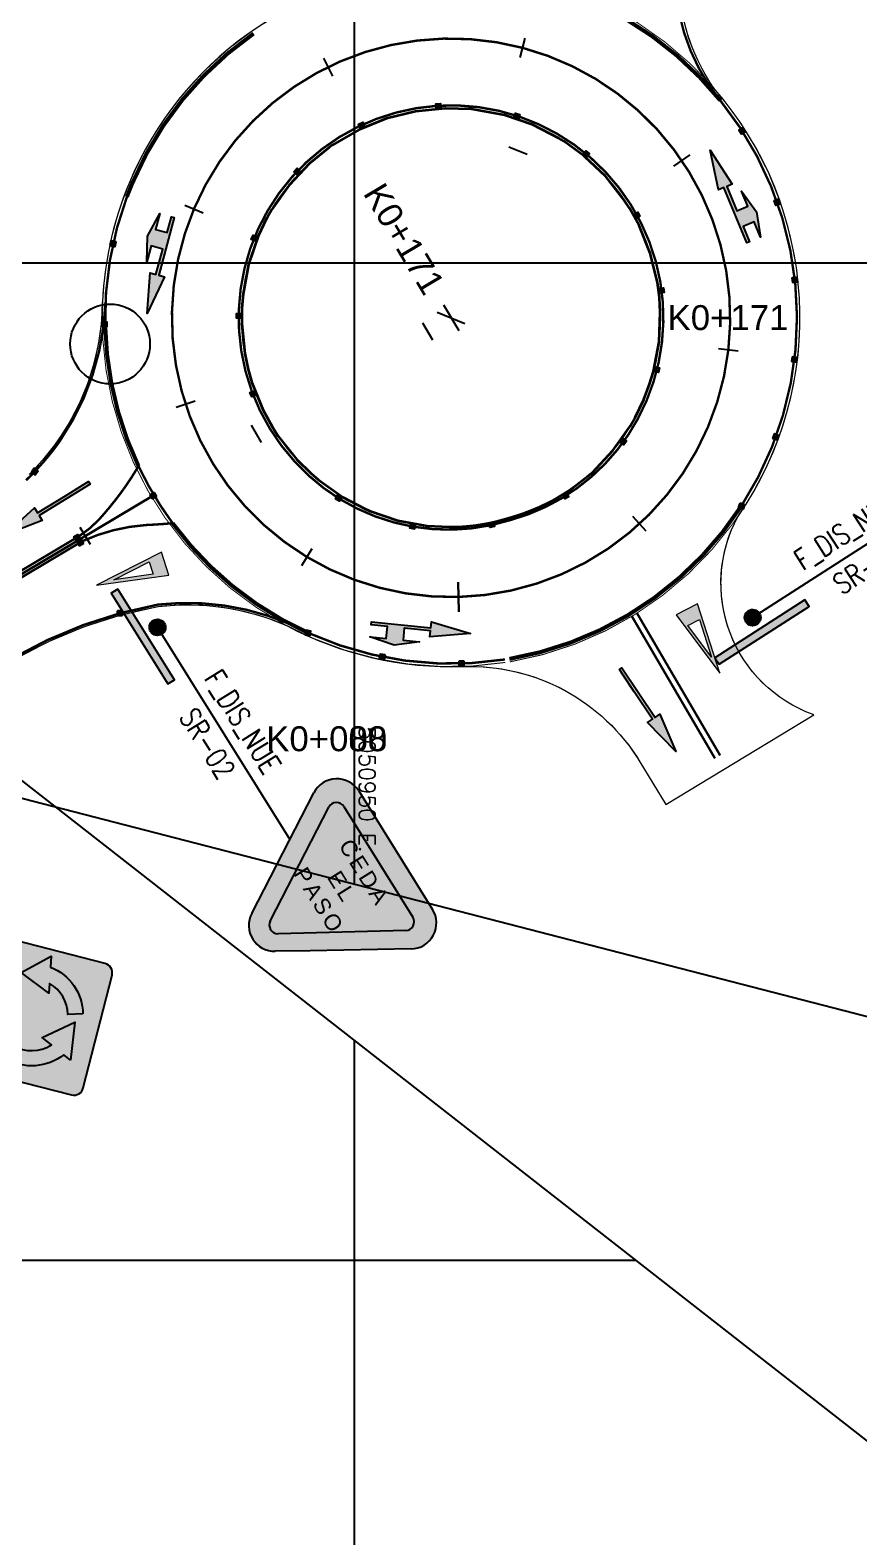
# Model space of a CAD drawing. Header units: metres. Extents: x 5050567 to 5051779, y 2427177 to 2427777.
# Drawn here: x 5050933.7 to 5050975.3, y 2427336.1 to 2427411.7 of the extents above; entities that cross this region are included whole.
import ezdxf
from ezdxf.enums import TextEntityAlignment as Align

# ---------------------------------------------------------------- set-up
doc = ezdxf.new("R2010")
doc.units = ezdxf.units.M
doc.linetypes.add('LCA (1m - 1m)', pattern=[2, 1, -1])
doc.linetypes.add('LCA (3m - 5m)', pattern=[8, 3, -5])
for name, color, linetype in [('C-ROAD-BORDE CARRIL', 6, 'Continuous'), ('C-ROAD-EJE PROYECTADO', 1, 'Continuous'), ('CVD-ALI-STA-MIN-CD', 7, 'Continuous'), ('GEN-COORD-IMPAR', 8, 'Continuous'), ('GEN-COORD-PAR', 8, 'Continuous'), ('Sen_Horizontal', 250, 'Continuous'), ('Sen_Vert_Preventivas', 7, 'Continuous'), ('Sen_Vert_Reglamentarias', 7, 'Continuous'), ('SPI-C-ROAD-CNTR-N', 1, 'Continuous'), ('SPI-C-ROAD-STAN-MAJR', 7, 'Continuous'), ('TACHAS', 7, 'Continuous')]:
    doc.layers.add(name, color=color, linetype=linetype)
doc.layers.add('SEN_BASE_DEM', color=7, linetype='Continuous', lineweight=13, true_color=0xffffff)
doc.styles.add('CORDENADAS', font='romans.shx')
doc.styles.add('Romans', font='romans.shx', dxfattribs={"height": 2})
doc.styles.get("Standard").update_dxf_attribs({"font": 'simplex.shx'})
doc.styles.add('TEXTO_ACCION_FASE', font='romans.shx', dxfattribs={"width": 0.8})

# ---------------------------------------------------------------- blocks, each defined once
blk = doc.blocks.new('*U55')
at = {"layer": 'Sen_Horizontal', "true_color": 0xffffff}
h = blk.add_hatch(color=7, dxfattribs=at)
h.dxf.hatch_style = 1
h.paths.add_polyline_path([(0.9749999999970896, -3.750000000029103), (0.6749999999970897, -5.000000000029103), (0.6749999999970897, -4.175000000029104), (0.0749999999970896, -4.175000000029104), (0.0749999999564837, -5.000000000034924), (-0.0750000000116417, -5.000000000034924), (-0.0750000000116415, -1.999999999985448), (-0.3750000000145519, -2), (0, 0), (0.3749999999854481, -2.000000000014551), (0.0749999999970896, -2.000000000029103), (0.0749999999970896, -3.325000000029104), (0.6749999999970897, -3.325000000029104), (0.6749999999970897, -2.500000000029104)])
at = {"layer": 'Sen_Horizontal', "color": 250, "linetype": 'Continuous'}
blk.add_lwpolyline([(0.9749999999970896, -3.750000000029103), (0.6749999999970897, -5.000000000029103), (0.6749999999970897, -4.175000000029104), (0.0749999999970896, -4.175000000029104), (0.0749999999564837, -5.000000000034924), (-0.0750000000116417, -5.000000000034924), (-0.0750000000116415, -1.999999999985448), (-0.3750000000145519, -2), (0, 0), (0.3749999999854481, -2.000000000014551), (0.0749999999970896, -2.000000000029103), (0.0749999999970896, -3.325000000029104), (0.6749999999970897, -3.325000000029104), (0.6749999999970897, -2.500000000029104)], close=True, dxfattribs=at)
at = {"layer": 'Sen_Horizontal', "color": 250, "flags": 1}
blk.add_attdef('FASE_ACCIÓN', (2.050821658340282, 1.40550700307358), '', height=0.4, dxfattribs=at)
blk = doc.blocks.new('P_CP')
at = {"layer": 'SEN_BASE_DEM', "linetype": 'Continuous', "lineweight": -3}
h = blk.add_hatch(color=256, dxfattribs=at)
h.paths.add_polyline_path([(-0.599999999998545, -0.4648529270523426), (7.276e-12, -4.064852927052342), (0.5999999999985447, -0.4648529270523426)])
h.paths.add_polyline_path([(0.3254064245830488, -1.200000000011641), (0.0020690632633162, -3.164852927052342), (-0.3254064245799777, -1.200000000011641)], flags=16)
for points in [[(-0.599999999998545, -0.4648529270523426), (7.276e-12, -4.064852927052342), (0.5999999999985447, -0.4648529270523426)], [(0.3254064245830488, -1.200000000011641), (0.0020690632633162, -3.164852927052342), (-0.3254064245799777, -1.200000000011641)]]:
    blk.add_lwpolyline(points, close=True)
blk = doc.blocks.new('th-')
at = {"layer": 'TACHAS', "true_color": 0xffffff}
h = blk.add_hatch(color=7, dxfattribs=at)
h.dxf.hatch_style = 1
h.paths.add_polyline_path([(0, -0.1179750000592321), (-0.2359500001184642, -0.1179750000592321), (-0.2359500001184642, 0.1179750000592321), (1.164153e-10, 0.1179750000592321)])
at = {"layer": 'TACHAS'}
for points in [[(-0.0054449999006465, 0.1117472902406007), (-0.0762299998896197, 0.1022114846855402), (-0.0762299998896197, 0.0145189412869513), (-0.0741484914046214, 0.0129253510072757), (-0.0054449999006465, 0.0036699557676911)], [(-0.0054449999006465, -0.0018242304213345), (-0.0762299998896197, 0.007711575133726), (-0.076230000006035, -0.081294147996232), (-0.0054450000170618, -0.1099015651270747)]]:
    blk.add_hatch(color=1, dxfattribs=at).paths.add_polyline_path(points)
at = {"layer": 'TACHAS', "color": 7, "lineweight": 0, "ltscale": 10}
blk.add_line((-0.0762299998896197, 0.0145189412869513), (-0.0741484911413863, 0.0129253508057445), dxfattribs=at)
at = {"layer": 'TACHAS', "color": 18, "lineweight": 5, "true_color": 0x000000, "const_width": 0.0004}
for points in [[(-0.2359500001184642, -0.1179750000592321), (0, -0.1179750000592321), (1.164153e-10, 0.1179750000592321), (-0.2359500001184642, 0.1179750000592321)], [(-0.0816749999066815, 0.1069721472449601), (-0.1542749999789521, 0.1069721472449601), (-0.1542750000953674, -0.084966441616416), (-0.0816750000230968, -0.084966441616416)], [(-0.076230000006035, -0.0812941479962319), (-0.0054450000170618, -0.1099015651270747), (-0.0054449999006465, -0.0018242304213345), (-0.0762299998896197, 0.007711575133726)]]:
    blk.add_lwpolyline(points, close=True, dxfattribs=at)
at = {"layer": 'TACHAS', "color": 18, "lineweight": 5, "true_color": 0x000000}
for points, const_width in [([(-0.2359500001184642, 0.1179750000592321), (-0.1542749999789521, 0.1069721472449601)], 0.0004), ([(-0.1597199999960139, 0.1022114846855402), (-0.1597200001124293, 0.0036453625652939), (-0.2305050001014024, 0.0036453625652939)], 0.0004), ([(-0.2305050001014024, 0.1117472902406007), (-0.2305050001014024, 0.0036453625652939)], 0.0001815000000002), ([(1.164153e-10, 0.1179750000592321), (-0.0816749999066815, 0.1069721472449601)], 0.0004), ([(-0.0054449999006465, 0.0036699557676911), (-0.0054449999006465, 0.1117472902406007), (-0.0762299998896197, 0.1022114846855402), (-0.0762299998896197, 0.0132057615555823), (-0.0054449999006465, 0.0036699557676911)], 0.0004), ([(-0.2305050001014024, -0.1099015651270747), (-0.2305050001014024, -0.0017996374517679), (-0.1597200001124293, -0.0017996374517679), (-0.1597200001124293, -0.0812941479962319)], 0.0004), ([(-0.2305050001014024, -0.1099015651270747), (-0.1597200001124293, -0.0812941479962319)], 0.0004), ([(0, -0.1179750000592321), (-0.0816750000230968, -0.084966441616416)], 0.0004)]:
    blk.add_lwpolyline(points, dxfattribs=dict(at, const_width=const_width))
at = {"layer": 'TACHAS', "color": 18, "lineweight": 30, "true_color": 0x000000}
blk.add_lwpolyline([(0, -0.1179750000592321), (-0.2359500001184642, -0.1179750000592321), (-0.2359500001184642, 0.1179750000592321), (1.164153e-10, 0.1179750000592321)], close=True, dxfattribs=at)
at = {"layer": 'TACHAS', "color": 18, "lineweight": 5, "true_color": 0x000000}
for points in [[(-0.2305050001014024, 0.1117472902406007, 0.0004, 0.0004, 0), (-0.1597199999960139, 0.1022114846855402, 0.0001815000000002, 0.0001815000000002, 0)], [(-0.2359500001184642, -0.1179750000592321, 0.0004, 0.0004, 0), (-0.1542750000953674, -0.084966441616416, 0.0001815000000002, 0.0001815000000002, 0)]]:
    blk.add_lwpolyline(points, format="xyseb", dxfattribs=at)
blk = doc.blocks.new('THA')
at = {"layer": 'TACHAS'}
h = blk.add_hatch(color=50, dxfattribs=at)
h.paths.add_polyline_path([(-0.1179750001450657, 0.1069721472224501), (-0.1179750001450657, -0.1289778528960142), (0.1179749999733985, -0.1289778528960142), (0.1179750000898139, 0.1069721472224501), (0.0363000000667171, 0.0959692944081781), (0.0362999999503018, -0.095969294453198), (-0.0363000001219689, -0.095969294453198), (-0.0363000000055536, 0.0959692944081781)])
h.paths.add_polyline_path([(-0.0417450000226154, 0.0912086318487582), (-0.0417450001390307, -0.0073574902714881), (-0.1125300001280038, -0.0073574902714881), (-0.1125300001280038, 0.1007444374038187)], flags=16)
h.paths.add_polyline_path([(0.041745000083779, 0.0912086318487582), (0.112530000072752, 0.1007444374038187), (0.112530000072752, -0.0073328970690909), (0.0417450000837789, 0.0022029087188002)], flags=16)
h.paths.add_polyline_path([(-0.0417450001390307, -0.01280249028855), (-0.0417450001390307, -0.092297000833014), (-0.1125300001280038, -0.1209044179638568), (-0.1125300001280038, -0.01280249028855)], flags=16)
h.paths.add_polyline_path([(0.0417450000837789, -0.003291277703056), (0.112530000072752, -0.0128270832581166), (0.1125299999563367, -0.1209044179638568), (0.0417449999673636, -0.092297000833014)], flags=16)
for color, points in [(50, [(0.0363000000667171, 0.0959692944081781), (0.1179750000898139, 0.1069721472224501), (-0.1179750001450657, 0.1069721472224501), (-0.0363000000055536, 0.0959692944081781)]), (40, [(-0.1125300001280038, -0.0073574902714881), (-0.0417450001390307, -0.0073574902714881), (-0.0417450000226154, 0.0912086318487582), (-0.1125300001280038, 0.1007444374038187)]), (40, [(0.0417450000837789, 0.0912086318487582), (0.0417450000837789, 0.0035160884501693), (0.0438265085687772, 0.0019224981704936), (0.112530000072752, -0.0073328970690909), (0.112530000072752, 0.1007444374038187)]), (40, [(-0.0417450001390307, -0.01280249028855), (-0.1125300001280038, -0.01280249028855), (-0.1125300001280038, -0.1209044179638568), (-0.0417450001390307, -0.092297000833014)]), (40, [(0.0417450000837789, -0.003291277703056), (0.0417449999673636, -0.092297000833014), (0.1125299999563367, -0.1209044179638568), (0.112530000072752, -0.0128270832581166)])]:
    blk.add_hatch(color=color, dxfattribs=at).paths.add_polyline_path(points)
blk.add_hatch(color=50, dxfattribs=at).paths.add_polyline_path([(-0.0363000000055536, 0.0959692944081781), (-0.0363000001219689, -0.095969294453198), (0.0362999999503018, -0.095969294453198), (0.0363000000667171, 0.0959692944081781)], flags=17)
at = {"layer": 'TACHAS', "color": 7, "lineweight": 0, "ltscale": 10}
blk.add_line((0.0417450000837789, 0.0035160884501693), (0.0438265088320122, 0.0019224979689625), dxfattribs=at)
at = {"layer": 'TACHAS', "color": 18, "lineweight": 0, "true_color": 0x000000, "const_width": 0.0004}
for points in [[(-0.1179750001450657, -0.1289778528960142), (0.1179749999733985, -0.1289778528960142), (0.1179750000898139, 0.1069721472224501), (-0.1179750001450657, 0.1069721472224501)], [(0.0363000000667171, 0.0959692944081781), (-0.0363000000055536, 0.0959692944081781), (-0.0363000001219689, -0.095969294453198), (0.0362999999503018, -0.095969294453198)], [(0.0417449999673636, -0.092297000833014), (0.1125299999563367, -0.1209044179638568), (0.112530000072752, -0.0128270832581166), (0.0417450000837789, -0.003291277703056)]]:
    blk.add_lwpolyline(points, close=True, dxfattribs=at)
for points in [[(-0.1179750001450657, 0.1069721472224501), (-0.0363000000055536, 0.0959692944081781)], [(-0.0417450000226154, 0.0912086318487582), (-0.0417450001390307, -0.0073574902714881), (-0.1125300001280038, -0.0073574902714881)], [(0.1179750000898139, 0.1069721472224501), (0.0363000000667171, 0.0959692944081781)], [(0.112530000072752, -0.0073328970690909), (0.112530000072752, 0.1007444374038187), (0.0417450000837789, 0.0912086318487582), (0.0417450000837789, 0.0022029087188002), (0.112530000072752, -0.0073328970690909)], [(-0.1179750001450657, -0.1289778528960142), (-0.0363000001219689, -0.095969294453198)], [(-0.1125300001280038, -0.1209044179638568), (-0.1125300001280038, -0.01280249028855), (-0.0417450001390307, -0.01280249028855), (-0.0417450001390307, -0.092297000833014)], [(-0.1125300001280038, -0.1209044179638568), (-0.0417450001390307, -0.092297000833014)], [(0.1179749999733985, -0.1289778528960142), (0.0362999999503018, -0.095969294453198)]]:
    blk.add_lwpolyline(points, dxfattribs=at)
at = {"layer": 'TACHAS', "color": 7, "true_color": 0xffffff}
blk.add_lwpolyline([(0.1179749999733985, -0.1289778528960142), (-0.1179750001450657, -0.1289778528960142), (-0.1179750001450657, 0.1069721472224501), (0.1179750000898139, 0.1069721472224501)], close=True, dxfattribs=at)
at = {"layer": 'TACHAS', "color": 18, "lineweight": 0, "true_color": 0x000000}
blk.add_lwpolyline([(-0.1125300001280038, 0.1007444374038187, 0.0004, 0.0004, 0), (-0.0417450000226154, 0.0912086318487582, 0.0001815000000002, 0.0001815000000002, 0)], format="xyseb", dxfattribs=at)
blk = doc.blocks.new('*U65')
at = {"layer": 'Sen_Horizontal', "true_color": 0xffffff}
h = blk.add_hatch(color=7, dxfattribs=at)
h.dxf.hatch_style = 1
h.paths.add_polyline_path([(0.0749999999706314, -4.650000000034925), (0.0749999999564837, -5.000000000034924), (-0.0750000000116417, -5.000000000034924), (-0.0750000000116415, -1.999999999985448), (-0.3750000000145519, -2), (0, 0), (0.3749999999854481, -2.000000000014551), (0.0749999999970896, -2.000000000029103), (0.0749999999970893, -3.650000000029103)])
at = {"layer": 'Sen_Horizontal', "color": 250, "linetype": 'Continuous'}
for points in [[(0.0749999999706314, -4.650000000034925), (0.0749999999564837, -5.000000000034924), (-0.0750000000116417, -5.000000000034924), (-0.0750000000116415, -1.999999999985448), (-0.3750000000145519, -2), (0, 0), (0.3749999999854481, -2.000000000014551), (0.0749999999970896, -2.000000000029103), (0.0749999999970893, -3.650000000029103)], [(0.0749999999970893, -3.650000000029103), (0.0749999999970893, -3.650000000029103)]]:
    blk.add_lwpolyline(points, close=True, dxfattribs=at)
at = {"layer": 'Sen_Horizontal', "flags": 1}
blk.add_attdef('FASE_ACCIÓN', (2.050821658340282, 1.40550700307358), '', height=0.4, dxfattribs=at)
blk = doc.blocks.new('*U73')
h = blk.add_hatch(color=1)
h.dxf.hatch_style = 1
edge = h.paths.add_edge_path()
edge.add_line((24.1203680714347, 5.276114933220036), (15.37659135300193, 5.276114933220007))
edge.add_ellipse((15.37659135300195, 3.656114933220003), major_axis=(1.145512985522219, 1.145512985522219), ratio=0.9999999999999912, start_angle=45.000000000001, end_angle=165.8070639244549)
edge.add_line((13.98517859972331, 2.826433940299516), (18.34536538492985, -4.485797569618661))
edge.add_ellipse((19.73677813820849, -3.656116576698174), major_axis=(-1.145512985522231, 1.145512985522231), ratio=0.9999999999999747, start_angle=75.8070639244554, end_angle=194.0578479717061)
edge.add_line((21.12623086035207, -4.489075839164179), (22.25681753306439, -2.603153200680431))
edge.add_line((22.25681753306439, -2.603153200680431), (25.50982079357821, 2.823155670754111))
edge.add_ellipse((24.12036807143473, 3.656114933220088), major_axis=(-1.145512985522167, 1.145512985522167), ratio=0.9999999999999978, start_angle=194.0578479717054, end_angle=315.000000000001)
edge = h.paths.add_edge_path(flags=16)
edge.add_line((24.35107477987442, 3.153107873497695), (20.29144754110728, -3.74367109691142))
edge.add_ellipse((19.82608265619974, -3.469744968374875), major_axis=(-0.3818376618407518, 0.3818376618407518), ratio=0.9999999999999866, start_angle=75.83460563074601, end_angle=194.5178032538085, ccw=False)
edge.add_line((19.36241139942787, -3.746528215056464), (15.24545817622164, 3.150250755352679))
edge.add_ellipse((15.70912943299349, 3.42703400203424), major_axis=(0.3818376618407169, 0.3818376618407169), ratio=0.9999999999999589, start_angle=45, end_angle=165.8346056307449, ccw=False)
edge.add_line((15.70912943299349, 3.967034002034203), (23.88570989496686, 3.96703400203426))
edge.add_ellipse((23.88570989496686, 3.42703400203424), major_axis=(-0.3818376618407635, 0.3818376618407635), ratio=0.9999999999999534, start_angle=194.51780325381, end_angle=315, ccw=False)
h.paths.add_polyline_path([(21.41247662018442, 2.007809588004811), (21.26105108713916, 2.000603618591917), (21.08799315658565, 2.447372482606674), (20.82119566983807, 2.454578452019568), (20.64092721778458, 1.993397649178994), (20.49671234507405, 2.000603618591917), (20.4750800864005, 1.993397649178994), (20.87167098635454, 3.528264972662519), (21.01588585906511, 3.528264972662547)], flags=0)
h.paths.add_polyline_path([(20.96541054254858, 3.067084169822003), (21.05193957724278, 2.605903366981515), (20.87167098635454, 2.605903366981515)], flags=0)
h.paths.add_polyline_path([(20.43181556905345, 3.1463496562803), (20.48950154590459, 2.908553285447162), (20.48950154590459, 2.562667727587658), (20.42460490871873, 2.375312965561327), (20.35970813269812, 2.231194020012132), (20.28760069634286, 2.130310713856964), (20.17634926965847, 2.000603618591945), (19.8621668773806, 2.000603618591917), (19.8621668773806, 3.542676911488307), (19.99196029058704, 3.535470942075413), (20.12896436412815, 3.549882880901201), (20.2803900360082, 3.448999574746004), (20.36691893186757, 3.304880540655226)], flags=0)
h.paths.add_polyline_path([(20.26671271004919, 3.09286676957361), (20.31644375418576, 2.887862668768569), (20.31644375418581, 2.591791099541801), (20.26362014548251, 2.439290830388095), (20.20894901778154, 2.317880403563457), (20.15125979112792, 2.237169173092233), (20.0967883745832, 2.173661410310664), (20.03522466909943, 2.173661410310778), (20.03522466909935, 3.404387420646763), (20.15205227175555, 3.326554153276724), (20.21175877101358, 3.227109419623808)], flags=0)
h.paths.add_polyline_path([(19.55210501212066, 3.535470942075413), (19.55931567245533, 3.391351996526388), (19.25646446753008, 3.391351996526388), (19.25646446753008, 2.915759254860056), (19.54489421295126, 2.915759254860084), (19.54489421295126, 2.793258129007959), (19.23483234769129, 2.793258129007959), (19.23483234769132, 2.151928533553864), (19.55931567245535, 2.151928533553864), (19.55931567245533, 2.000603618591917), (19.040142297299, 2.000603618591917), (19.040142297299, 3.535470942075441)], flags=0)
h.paths.add_polyline_path([(20.01359241042586, 1.839926925177046), (20.01359241042586, 0.4419725778296524), (20.48950140706985, 0.4419725778296524), (20.48950140706985, 0.2978536322806278), (19.86937753771524, 0.2978536322805993), (19.86937753771524, 1.839926925177046)], flags=0)
h.paths.add_polyline_path([(21.27547240780855, 0.0939411223883937), (21.36200130366795, -0.0141480646379151), (21.41247648134969, -0.1942968572514374), (21.41247648134969, -0.5473883845239484), (21.41968728051911, -0.8644501532735446), (21.3908443615109, -1.066216765583995), (21.32594758549031, -1.231953619371758), (21.22499723012676, -1.354454745223911), (21.13125753509802, -1.397690473159464), (21.00867492106091, -1.347248864352742), (20.9221460252016, -1.267983377894474), (20.84282792851157, -1.159894102326298), (20.79956341116453, -1.073422734996945), (20.79235261199507, -0.8212145138797168), (20.79235261199507, -0.453711047781475), (20.81398487066862, -0.1870908878386004), (20.87167084751981, -0.0213540340508089), (20.97262120288331, 0.072323302691494), (21.10168447168773, 0.1552373182938922)], flags=0)
h.paths.add_polyline_path([(21.23206406270584, -0.2190939039642572), (21.23206406270579, -0.5494396402616886), (21.23898287784713, -0.8536627526851603), (21.21521243120874, -1.019945592850326), (21.16843655661852, -1.139404320434785), (21.11700383706825, -1.201816840210945), (21.02198868594802, -1.114777451812507), (20.97876178647543, -1.028381270090882), (20.972765030639, -0.8186359857672655), (20.972765030639, -0.4610179339867742), (20.99194355651555, -0.224640322480731), (21.03450624827956, -0.1023539886652216), (21.14479332737968, -0.0315023460409023), (21.19819360288081, -0.0982082979497321)], flags=0)
h.paths.add_polyline_path([(19.55210501212066, 1.820454825978423), (19.55931567245535, 1.676335880429313), (19.25646446753008, 1.676335880429313), (19.25646446753008, 1.200743138763009), (19.54489421295126, 1.200743138763009), (19.54489421295126, 1.078242012910884), (19.23483234769129, 1.078242012910912), (19.23483234769129, 0.436912417456874), (19.55931567245535, 0.4369124174568455), (19.55931567245535, 0.285587502494927), (19.040142297299, 0.285587502494927), (19.040142297299, 1.820454825978394)], flags=0)
h.paths.add_polyline_path([(20.49671220623931, 0.0867351529755283), (20.56881964259456, -0.0141480646379151), (20.58324110209863, -0.1582670987288068), (20.43181556905345, -0.1726790375545377), (20.35970813269812, -0.0573837925735532), (20.27317923683874, -0.0429719422894621), (20.18665034097937, -0.0501778231606309), (20.13617502446287, -0.1366492790317935), (20.12896436412815, -0.2591504048839468), (20.13617502446287, -0.3672396804520943), (20.2371255186611, -0.511358626001119), (20.41018331037988, -0.6482716906791169), (20.53276592441695, -0.7707728165311849), (20.59766256160278, -0.8860680615121977), (20.62650561944572, -1.059010884712883), (20.59766256160278, -1.195923860849042), (20.53276592441695, -1.304013136417161), (20.44623702855752, -1.38327862287543), (20.28760069634286, -1.41210241198528), (20.04964612860344, -1.361660714636833), (19.99196015175225, -1.224747649958892), (19.98474949141762, -1.095040554693817), (20.1124825725454, -1.095040554693845), (20.16501808230582, -1.217541769087723), (20.30202215584695, -1.231953619371786), (20.35970813269812, -1.131070313216504), (20.35970813269812, -0.9437156397318702), (20.29481135667756, -0.7923907247699518), (20.09291064595054, -0.6482716906790884), (19.94869577323997, -0.3960634695618879), (19.89100979638881, -0.2375325851870471), (19.90543125589293, -0.0645897619864186), (19.98474949141762, 0.0579113638657631), (20.12896436412815, 0.1299708809111664), (20.35970813269812, 0.1299708809111948)], flags=0)
h.paths.add_polyline_path([(18.78055547088611, 3.074290139234896), (18.64355139734492, 3.074290139234896), (18.6291299378408, 3.232821023609737), (18.60749767916728, 3.276056751545347), (18.52096878330785, 3.319292479481013), (18.46328280645671, 3.333704329764991), (18.36954311142789, 3.283262720958269), (18.26859275606442, 3.088702078060713), (18.2109067792132, 2.886935465750291), (18.20369611887857, 2.613109336394408), (18.22532823871729, 2.382518934974136), (18.32627873291558, 2.223988050599295), (18.47770426596081, 2.180752322663714), (18.57865462132436, 2.209576111773564), (18.6219191386714, 2.288841598231805), (18.63634059817549, 2.454578452019568), (18.78055547088611, 2.454578452019539), (18.78055547088611, 2.339283295580308), (18.74450175270844, 2.187958292076579), (18.66518365601847, 2.058251196811617), (18.46328280645671, 1.993397649178994), (18.31185713457673, 2.036633377114632), (18.13879934285795, 2.144722564140998), (18.0378489874944, 2.360901115277179), (18.00900592965145, 2.721198611962499), (18.0378489874944, 3.067084169822031), (18.14601014202732, 3.326498448893879), (18.26138195689496, 3.456205544158869), (18.39838616927086, 3.528264972662547), (18.55702250148555, 3.521059091791407), (18.65797285684901, 3.456205544158841), (18.78055547088611, 3.314858103840855)], flags=0)
h.paths.add_polyline_path([(19.37904722040183, 0.1314014497850948), (19.77563798152114, -1.389053934872727), (19.62421244847589, -1.396259904285621), (19.45115451792237, -0.9494910402708356), (19.18435703117474, -0.9422850708579701), (19.00408857912133, -1.403465873698515), (18.85987370641074, -1.396259904285621), (18.83824144773722, -1.403465873698486), (19.23483234769127, 0.1314014497850664)], flags=0)
h.paths.add_polyline_path([(19.3285719038853, -0.32977935305545), (19.41510093857947, -0.7909601558959949), (19.23483234769127, -0.7909601558959949)], flags=0)
h.paths.add_polyline_path([(18.72286949403487, -0.0307059010454296), (18.76613401138193, -0.2685021833368424), (18.75892321221251, -0.5639461323896242), (18.75171241304311, -0.6792413773706656), (18.65797285684901, -0.7513008944160405), (18.49933652463441, -0.7945365338099535), (18.31906793374615, -0.7873306529387563), (18.31906793374615, -1.414248221025282), (18.16764226186613, -1.407042340154198), (18.16764226186613, 0.1350309527422766), (18.56011265101948, 0.1350309527422766), (18.65076205767958, 0.055765554825733)], flags=0)
h.paths.add_polyline_path([(18.56423316182027, -0.1171772683749239), (18.6219191386714, -0.2396783942270773), (18.63634059817549, -0.3693854894921245), (18.60834591172555, -0.5931938389731286), (18.47770426596081, -0.6287996800221621), (18.31185713457673, -0.6287996800221621), (18.31185713457673, -0.0523237207423861), (18.47049346679135, -0.0162939622196419)], flags=0)
at = {"true_color": 0xffffff}
h = blk.add_hatch(color=7, dxfattribs=at)
edge = h.paths.add_edge_path()
edge.add_ellipse((19.82608265619974, -3.469744968374875), major_axis=(-0.3818376618407635, 0.3818376618407635), ratio=0.999999999999925, start_angle=75.83460563074337, end_angle=194.5178032538058)
edge.add_line((20.29144754110724, -3.743671096911499), (24.35107477987442, 3.153107873497716))
edge.add_ellipse((23.88570989496686, 3.42703400203424), major_axis=(-0.3818376618407542, 0.3818376618407542), ratio=0.9999999999999841, start_angle=194.5178032538125, end_angle=315)
edge.add_line((23.88570989496689, 3.96703400203426), (15.70912943299336, 3.967034002034203))
edge.add_ellipse((15.70912943299352, 3.42703400203424), major_axis=(-0.381837661840724, 0.3818376618407241), ratio=0.9999999999999808, start_angle=-45, end_angle=75.83460563074075)
edge.add_line((15.24545817622169, 3.150250755352629), (19.36241139942779, -3.74652821505634))
h = blk.add_hatch(color=250)
edge = h.paths.add_edge_path()
edge.add_ellipse((0, -3.6e-15), major_axis=(-0.3582761082145878, 0.3582761082145879), ratio=0.9999999999998589, start_angle=225, end_angle=225)
blk.add_hatch(color=250).paths.add_polyline_path([(3.35086463363666, -0.8333082079320242), (-3.350864633591697, -0.8333082079320242), (-3.350864633591697, -1.326414088390098), (3.35086463363666, -1.326414088390098)])
at = {"color": 1}
for p, q in [((15.37659135300198, 5.27611493322), (24.12036807143473, 5.276114933220029)), ((15.70912943299352, 3.967034002034196), (23.88570989496686, 3.967034002034253)), ((19.36241139942787, -3.746528215056471), (15.24545817622164, 3.150250755352701)), ((24.35107477987442, 3.153107873497717), (20.29144754110728, -3.743671096911455)), ((18.34536538492985, -4.485797569618696), (13.98517859972328, 2.826433940299509)), ((25.50982079357821, 2.823155670754076), (22.25681753306439, -2.603153200680438)), ((22.25681753306439, -2.603153200680438), (21.12623086035207, -4.489075839164186))]:
    blk.add_line(p, q, dxfattribs=at)
at = {"color": 250}
blk.add_lwpolyline([(-3.350864633591697, -0.8333082079320313), (-3.350864633591697, -1.326414088390105), (3.35086463363666, -1.326414088390105), (3.35086463363666, -0.8333082079320313)], close=True, dxfattribs=at)
blk.add_lwpolyline([(0, -1.78e-14), (15.67054380403061, -1.460723134e-07)], dxfattribs=at)
at = {"color": 1}
for centre, major_axis, ratio, start_param, end_param in [((15.37659135300195, 3.656114933219996), (1.145512985522205, 1.145512985522205), 0.9999999999999937, 0.7853981633974338, 2.893879188546431), ((24.12036807143473, 3.656114933220081), (-1.145512985522175, 1.145512985522175), 0.9999999999999944, 3.386948386440845, 5.497787143782135), ((15.70912943299352, 3.427034002034233), (-0.381837661840724, 0.3818376618407241), 0.9999999999999808, -0.7853981633974579, 1.323563555207861), ((23.88570989496686, 3.427034002034233), (-0.3818376618407542, 0.3818376618407542), 0.9999999999999841, 3.394976120525572, 5.497787143782129), ((19.82608265619974, -3.469744968374882), (-0.3818376618407635, 0.3818376618407635), 0.999999999999925, 1.32356355520792, 3.394976120525469), ((19.73677813820849, -3.656116576698181), (-1.145512985522231, 1.145512985522231), 0.9999999999999747, 1.323082861751566, 3.386948386440877)]:
    blk.add_ellipse(centre, major_axis=major_axis, ratio=ratio, start_param=start_param, end_param=end_param, dxfattribs=at)
at = {"color": 250}
blk.add_ellipse((0, -1.07e-14), major_axis=(-0.3582761082145876, 0.3582761082145877), ratio=0.9999999999998589, start_param=3.926990816987312, end_param=10.2101761241669, dxfattribs=at)
at = {"style": 'TEXTO_ACCION_FASE', "width": 0.8}
blk.add_text('SR-02', height=1.3, dxfattribs=at).set_placement((7.835271902015307, -1.200000073036154), align=Align.MIDDLE_CENTER)
at = {"color": 18, "true_color": 0x000000, "insert": (15.17910478385241, 3.371903698110875), "char_height": 1, "width": 9.48964862705526, "attachment_point": 1}
blk.add_mtext('\\pxqc;{\\fArial|b0|i0|c0|p34;\\T1.2;\\C256;CEDA\\PEL\\PPASO}', dxfattribs=at)
at = {"style": 'TEXTO_ACCION_FASE', "width": 0.8}
for tag, p in [('FASE_ACCION', (7.835271902015307, 1.395888760286499)), ('INTERNO', (0, -2.300000000000007))]:
    blk.add_attdef(tag, text='', height=1.3, dxfattribs=at).set_placement(p, align=Align.MIDDLE_CENTER)
blk = doc.blocks.new('*U86')
h = blk.add_hatch(color=40)
edge = h.paths.add_edge_path()
edge.add_line((18.18614357137372, -5.586143683231149), (23.34802307403553, -0.4242641805694021))
edge.add_arc((22.9237590053236, -1.118574815e-07), 0.5999999999999888, 315, 405)
edge.add_line((23.34802307403553, 0.4242639568544391), (18.18614357137372, 5.586143459516243))
edge.add_arc((17.76187950266176, 5.161879390804294), 0.600000000000029, 45, 135)
edge.add_line((17.33761543394981, 5.586143459516243), (12.17573593128806, 0.4242639568544391))
edge.add_arc((12.59999999999999, -1.118574815e-07), 0.5999999999999888, 135, 225)
edge.add_line((12.17573593128806, -0.4242641805694021), (17.33761543394987, -5.586143683231149))
edge.add_arc((17.76187950266179, -5.161879614519229), 0.59999999999999, 225.0000000000001, 314.9999999999999)
at = {"true_color": 0x000000}
h = blk.add_hatch(color=18, dxfattribs=at)
edge = h.paths.add_edge_path()
edge.add_line((18.08007755419572, -5.480077666053183), (23.24195705685749, -0.3181981633914361))
edge.add_arc((22.92375900532357, -1.118574531e-07), 0.4500000000000042, 314.9999999999939, 404.9999999999958)
edge.add_line((23.24195705685756, 0.3181979396764731), (18.0800775541957, 5.480077442338277))
edge.add_arc((17.76187950266175, 5.16187939080433), 0.4499999999999973, 45.00000000000071, 134.9999999999993)
edge.add_line((17.44368145112781, 5.480077442338277), (12.28180194846603, 0.3181979396764731))
edge.add_arc((12.59999999999999, -1.118574531e-07), 0.4499999999999916, 135.0000000000025, 224.9999999999975)
edge.add_line((12.28180194846603, -0.3181981633913793), (17.44368145112783, -5.480077666053126))
edge.add_arc((17.7618795026618, -5.161879614519207), 0.4499999999999973, 224.9999999999956, 314.9999999999942)
edge = h.paths.add_edge_path(flags=16)
edge.add_line((17.97401153701772, -5.374011648875217), (23.13589103967953, -0.2121321462134702))
edge.add_arc((22.92375900532359, -1.118574957e-07), 0.2999999999999868, 314.9999999999947, 404.9999999999975)
edge.add_line((23.13589103967956, 0.2121319224984504), (17.97401153701773, 5.374011425160254))
edge.add_arc((17.76187950266176, 5.161879390804287), 0.3, 45.00000000000108, 134.9999999999989)
edge.add_line((17.5497474683058, 5.374011425160254), (12.387867965644, 0.2121319224984504))
edge.add_arc((12.59999999999999, -1.118574531e-07), 0.2999999999999743, 135.0000000000115, 225.0000000000039)
edge.add_line((12.38786796564405, -0.2121321462134134), (17.5497474683058, -5.374011648875217))
edge.add_arc((17.76187950266176, -5.16187961451925), 0.3, 225.0000000000011, 314.9999999999989)
h = blk.add_hatch(color=18, dxfattribs=at)
edge = h.paths.add_edge_path()
edge.add_line((21.43260508710972, 0.6234556290332982), (20.93326827059704, 0.4335557840395375))
edge.add_arc((17.76187950266174, -1.118574759e-07), 3.200886975863604, -61.2860440129553, 7.784565313054372, ccw=False)
edge.add_line((19.2997044760445, -2.807271346258165), (18.81749621679981, -1.984385147512842))
edge.add_arc((17.76187950266178, -1.118574748e-07), 2.247690062464245, 298.0112642739916, 362.0831862178809)
edge.add_line((20.00808407588985, 0.0817044296920067), (19.31210301180391, -0.1829800314129564))
edge.add_line((19.31210301180391, -0.1829800314129564), (19.52680147131622, 2.078201876744753))
edge.add_line((19.52680147131622, 2.078201876744753), (21.43260508710972, 0.6234556290332982))
edge = h.paths.add_edge_path()
edge.add_line((19.35536659629167, 2.776053978877751), (18.90318408751798, 1.936371355988153))
edge.add_arc((17.76187950266178, -1.11857499e-07), 2.247690062464246, 59.48474349699488, 119.9030206549653)
edge.add_line((16.64133083886209, 1.948456022870015), (17.14412765551656, 1.603827886522264))
edge.add_line((17.14412765551656, 1.603827886522264), (15.13439822496212, 0.765767539258615))
edge.add_line((15.13439822496212, 0.765767539258615), (15.22934549655127, 2.916262224008402))
edge.add_line((15.22934549655127, 2.916262224008402), (15.79723117028211, 2.52702073537166))
edge.add_arc((17.76187950266177, -1.11857497e-07), 3.200886975863559, 60.143678582550024, 127.8635059795854, ccw=False)
edge = h.paths.add_edge_path()
edge.add_arc((17.76187950266179, -1.118574861e-07), 2.247690062464276, 182.1768603836797, 237.4840114535262, ccw=False)
edge.add_line((15.51581151199735, -0.0853769132337341), (14.56129355834994, -0.0438982362652674))
edge.add_arc((17.76187950266176, -1.118574946e-07), 3.200886975863555, 180.7857997257437, 246.5682004791136)
edge.add_line((16.4890237852856, -2.936922949624221), (16.46366783309911, -3.345472480016258))
edge.add_line((16.46366783309911, -3.345472480016258), (18.50504659072538, -2.62327587701991))
edge.add_line((18.50504659072538, -2.62327587701991), (16.59026514138627, -1.305664608900645))
edge.add_line((16.59026514138627, -1.305664608900645), (16.55366756395408, -1.895345602279963))
h = blk.add_hatch(color=250)
edge = h.paths.add_edge_path()
edge.add_ellipse((0, -3.6e-15), major_axis=(-0.3582761082145878, 0.3582761082145879), ratio=0.9999999999998589, start_angle=225, end_angle=225)
blk.add_hatch(color=250).paths.add_polyline_path([(3.35086463363666, -0.8333082079320242), (-3.350864633591697, -0.8333082079320242), (-3.350864633591697, -1.326414088390098), (3.35086463363666, -1.326414088390098)])
at = {"color": 18, "linetype": 'Continuous', "lineweight": -3, "true_color": 0x000000}
blk.add_lwpolyline([(17.33761543394987, -5.586143683231156, 0.4142135623730939), (18.18614357137372, -5.586143683231156), (23.34802307403553, -0.4242641805694092, 0.4142135623730951), (23.34802307403553, 0.424263956854432), (18.18614357137372, 5.586143459516236, 0.4142135623730951), (17.33761543394981, 5.586143459516236), (12.17573593128806, 0.424263956854432, 0.4142135623730951), (12.17573593128806, -0.4242641805694092)], format="xyb", close=True, dxfattribs=at)
at = {"color": 18, "true_color": 0x000000}
for points in [[(19.35536659629167, 2.776053978877751), (18.90318408751798, 1.936371355988153, 0.2699062647994037), (16.64133083886209, 1.948456022870015), (17.14412765551656, 1.603827886522264), (15.13439822496212, 0.765767539258615), (15.22934549655127, 2.916262224008402), (15.79723117028211, 2.52702073537166, -0.3043944295496535)], [(21.43260508710972, 0.6234556290332982), (20.93326827059704, 0.4335557840395375, -0.3108460818360918), (19.2997044760445, -2.807271346258165), (18.81749621679981, -1.984385147512842, 0.2870850381024122), (20.00808407588985, 0.0817044296920067), (19.31210301180391, -0.1829800314129564), (19.52680147131622, 2.078201876744753)], [(16.55366756395408, -1.895345602279963, -0.2461193569856166), (15.51581151199735, -0.0853769132337341), (14.56129355834994, -0.0438982362652674, 0.2951810216347181), (16.4890237852856, -2.936922949624221), (16.46366783309911, -3.345472480016258), (18.50504659072538, -2.62327587701991), (16.59026514138627, -1.305664608900645)]]:
    blk.add_lwpolyline(points, format="xyb", close=True, dxfattribs=at)
at = {"color": 250}
blk.add_lwpolyline([(-3.350864633591697, -0.8333082079320313), (-3.350864633591697, -1.326414088390105), (3.35086463363666, -1.326414088390105), (3.35086463363666, -0.8333082079320313)], close=True, dxfattribs=at)
blk.add_lwpolyline([(0, -1.78e-14), (12, -1.118574982e-07)], dxfattribs=at)
blk.add_ellipse((0, -1.07e-14), major_axis=(-0.3582761082145876, 0.3582761082145877), ratio=0.9999999999998589, start_param=3.926990816987312, end_param=10.2101761241669, dxfattribs=at)
at = {"style": 'TEXTO_ACCION_FASE', "width": 0.8}
blk.add_text('SP-20', height=1.3, dxfattribs=at).set_placement((6, -1.100000055928747), align=Align.MIDDLE_CENTER)
for tag, p in [('FASE_ACCION', (6, 1.299999944071252)), ('INTERNO', (0, -2.300000000000007))]:
    blk.add_attdef(tag, text='', height=1.3, dxfattribs=at).set_placement(p, align=Align.MIDDLE_CENTER)
blk = doc.blocks.new('AeccTickLine')
blk.add_line((0, -0.5), (0, 0.5))

msp = doc.modelspace()

# ---------------------------------------------------------------- linework, layer by layer
msp.add_circle((5050937.746447044, 2427395.929244753), 2)
at = {"layer": 'C-ROAD-BORDE CARRIL', "color": 6, "linetype": 'Continuous', "lineweight": 35}
msp.add_polyline3d([(5050955.126801597, 2427386.74572586, 279.1317671657234), (5050955.128533034, 2427386.745771986, 279.1317859715054), (5050956.618740486, 2427386.892290197, 279.153482212502), (5050958.074184527, 2427387.249713207, 279.1711126616075), (5050959.463909678, 2427387.81072351, 279.1805739153728), (5050959.687859113, 2427387.923654285, 279.1813587681845), (5050960.759598369, 2427388.563889744, 279.1818659737976), (5050961.934849147, 2427389.493865103, 279.174988836882), (5050962.96571465, 2427390.581700052, 279.1599425046261), (5050963.831189563, 2427391.805228443, 279.1367269770295), (5050964.077910863, 2427392.235547315, 279.1272513652482), (5050964.513638644, 2427393.139519198, 279.1053422540928), (5050964.805550136, 2427393.910154453, 279.0846171558962), (5050964.999156037, 2427394.557384288, 279.0657883358154), (5050965.277848661, 2427396.029932753, 279.0180652221977), (5050965.344037764, 2427397.527159376, 278.9621729132397), (5050965.297700052, 2427398.266889637, 278.9325302541284), (5050965.196374651, 2427399.018556091, 278.9021960066114), (5050964.837868167, 2427400.473733626, 278.8422190999832), (5050964.275823371, 2427401.863040722, 278.7822421933549), (5050963.798314997, 2427402.730823736, 278.7426223758258), (5050963.796503753, 2427402.733776406, 278.7425184927997), (5050963.521345329, 2427403.158974849, 278.7222652867266), (5050962.590785935, 2427404.333763244, 278.6622883800983), (5050961.559755998, 2427405.316769891, 278.6052834219115), (5050961.502438735, 2427405.364087916, 278.60231147347), (5050960.496764512, 2427406.093327806, 278.5526106144998), (5050960.278480314, 2427406.228954578, 278.5423345668418), (5050958.943850517, 2427406.910740369, 278.4823576602134), (5050957.525744278, 2427407.395552963, 278.4223807535851), (5050956.053057474, 2427407.673513631, 278.362403846957), (5050955.866295785, 2427407.693417134, 278.3548936888652), (5050954.567529735, 2427407.739277632, 278.3028962083851), (5050954.555798134, 2427407.738958538, 278.302426940325), (5050953.064474999, 2427407.590554155, 278.2442664791822), (5050951.609475838, 2427407.231324425, 278.1988211364096), (5050950.220448275, 2427406.668589153, 278.1679073574924), (5050948.925695668, 2427405.91381485, 278.1515251424307), (5050948.734339471, 2427405.779974894, 278.1502819564657), (5050947.751600402, 2427404.982381086, 278.1496744912246), (5050946.722086283, 2427403.893267115, 278.1623554038739), (5050945.858131095, 2427402.668665141, 278.1895678803789), (5050945.618151668, 2427402.249502297, 278.20142459991), (5050945.616500085, 2427402.246457165, 278.2014924452233), (5050945.17669984, 2427401.332875763, 278.2313119207395), (5050944.692592167, 2427399.914528725, 278.2875875249554), (5050944.415363526, 2427398.441703942, 278.358394693027), (5050944.356912965, 2427397.70902367, 278.3984049345083), (5050944.35066283, 2427396.944412262, 278.4419169794722), (5050944.499808446, 2427395.453163073, 278.5266915153353), (5050944.670346132, 2427394.653337029, 278.5713294080821), (5050944.85976133, 2427393.998342644, 278.6075166787502), (5050945.423186943, 2427392.609594957, 278.6838282736531), (5050945.896095991, 2427391.751180815, 278.731268294419), (5050946.178604703, 2427391.315217668, 278.7556263000436), (5050947.110621929, 2427390.141585507, 278.8229107579219), (5050947.809244694, 2427389.448621625, 278.8646139745463), (5050948.200247479, 2427389.112612857, 278.8856816472883), (5050949.425278723, 2427388.249266455, 278.9439389681422), (5050950.509497068, 2427387.679141232, 278.9881921258466), (5050950.760753956, 2427387.569138187, 278.9976827204841), (5050952.179461019, 2427387.086086604, 279.0469129043138), (5050953.652491789, 2427386.809954553, 279.0916295196313), (5050955.125069926, 2427386.745679729, 279.1317328366672), (5050955.126701804, 2427386.745723202, 279.1317656433821)], dxfattribs=at)
at = {"layer": 'C-ROAD-EJE PROYECTADO', "color": 30, "linetype": 'Continuous', "lineweight": -3, "const_width": 0.05, "flags": 128}
for points in [[(5050968.440616117, 2427408.193544027, -0.2414310906783315), (5050966.631159761, 2427417.229790516, 0.2137888982979839), (5050965.586532094, 2427437.238111556), (5050952.138309924, 2427463.491393773, -0.4277339872472339), (5050965.213574896, 2427501.054636934), (5050965.270802604, 2427501.080706959, -0.4271666403427147), (5051002.576837638, 2427486.182369876), (5051016.836943366, 2427450.832957289), (5051023.27241062, 2427437.247137349)], [(5050933.690884631, 2427389.394337384), (5050933.915367722, 2427389.625987335), (5050934.134776221, 2427389.86244863), (5050934.348797812, 2427390.10379579), (5050934.557110223, 2427390.350086841), (5050934.759381454, 2427390.601362238), (5050934.955270112, 2427390.857643785), (5050935.144425834, 2427391.118933509, 0.1502899658709429), (5050937.3638729, 2427398.021098404)], [(5050969.507515587, 2427387.739343043, 0.4825943013417663), (5050973.004382478, 2427377.352088383), (5050973.050441313, 2427377.335441842)], [(5050932.925818769, 2427380.099970021, -0.0856563221407506), (5050940.159966043, 2427382.7653669, -0.1583892263950314), (5050947.618570413, 2427381.303990794)], [(5050965.628135015, 2427372.846479391), (5050964.323624866, 2427374.981138768, 0.2707554825408196), (5050955.436722165, 2427379.760379556)]]:
    msp.add_lwpolyline(points, format="xyb", dxfattribs=at)
for points, elevation in [([(5050957.798721904, 2427379.992460934, 1.686861484942501), (5050938.730236414, 2427404.061082001, 0.3329390818556467), (5050943.769674465, 2427383.693201191, 0.2129946347801518), (5050957.573607925, 2427379.964615111, 12.35023034115498)], 279.2934822125019), ([(5050947.110621929, 2427390.141585507, -1.336786239599588), (5050965.196374651, 2427399.018556091, -0.1682756168452952), (5050964.077910863, 2427392.235547315, -0.2042608873195208), (5050957.797198825, 2427387.249713207, -0.2852269758846409), (5050947.378300362, 2427389.877152799, -0.2633571811472557)], 278.8229107579219)]:
    msp.add_lwpolyline(points, format="xyb", dxfattribs=dict(at, elevation=elevation))
at = {"layer": 'GEN-COORD-IMPAR', "linetype": 'Continuous'}
for p, q in [((5050950, 2427230.180380773), (5050950, 2427361.016907547)), ((5050687.453564964, 2427350), (5050964.107949432, 2427350))]:
    msp.add_line(p, q, dxfattribs=at)
msp.add_lwpolyline([(5050908.668842824, 2427177.252835283), (5050567.016265319, 2427444.049571263), (5050671.814909507, 2427578.25183867), (5051013.467487011, 2427311.455102689)], close=True, dxfattribs=at)
at = {"layer": 'GEN-COORD-PAR', "linetype": 'Continuous'}
for p, q in [((5050950, 2427368.831791892), (5050950, 2427544.683793363)), ((5050829.89271871, 2427400), (5051277.577327345, 2427400))]:
    msp.add_line(p, q, dxfattribs=at)
msp.add_lwpolyline([(5050872.3992886, 2427564.710127574), (5051292.13000621, 2427456.390661453), (5051249.581760082, 2427291.519041239), (5050829.851042474, 2427399.838507361)], close=True, dxfattribs=at)
at = {"layer": 'SEN_BASE_DEM'}
for points in [[(5050962.311657253, 2427507.424791877, 0.4277339872277314), (5050945.908143018, 2427460.299995911), (5050959.356365188, 2427434.046713695, -0.188195266806119), (5050960.643764269, 2427421.388964317, -0.2774757729356533), (5050953.435712237, 2427414.685564241, 0.2793965372458291), (5050938.730236414, 2427404.061082001, 0.0955394822380307), (5050937.350268752, 2427397.578451673), (5050937.3638729, 2427398.021098404, -0.1502899658678541), (5050935.144425834, 2427391.118933509), (5050934.955270112, 2427390.857643785), (5050934.759381454, 2427390.601362238), (5050934.557110223, 2427390.350086841), (5050934.348797812, 2427390.10379579), (5050934.134776221, 2427389.86244863), (5050933.915367722, 2427389.625987335), (5050933.690884631, 2427389.394337384)], [(5050932.925818769, 2427380.099970021, -0.0856563221408916), (5050940.159966043, 2427382.7653669, -0.1352442032965498), (5050946.621486787, 2427381.800901033, 0.1314537747894866), (5050955.457716358, 2427379.762381534, -0.2700634676083986), (5050964.323624866, 2427374.981138768), (5050965.628135015, 2427372.846479391), (5050973.050441313, 2427377.335441842), (5050973.004382478, 2427377.352088383, -0.4588827594824111), (5050969.230167987, 2427387.272113002, 0.3439526116903776), (5050968.016410896, 2427408.768003973, -0.2227965254094785), (5050966.631159761, 2427417.229790516, 0.2137888982999452), (5050965.586532094, 2427437.238111556), (5050952.138309924, 2427463.491393773, -0.4277339872472341), (5050965.213574896, 2427501.054636934)]]:
    msp.add_lwpolyline(points, format="xyb", dxfattribs=at)
at = {"layer": 'SEN_BASE_DEM', "const_width": 0.12, "flags": 128}
for points in [[(5050968.354684845, 2427408.132227721, -0.2462543883915203), (5050966.488757127, 2427417.277434039, 0.0282940616950327), (5050967.336080896, 2427419.897464595, 0.0282940616950327)], [(5050937.515020036, 2427398.031680642, -0.1436309578590169), (5050935.22592968, 2427391.060986508), (5050935.035509498, 2427390.797950124), (5050934.838067294, 2427390.539636071), (5050934.634246286, 2427390.286435433), (5050934.424393822, 2427390.038323553), (5050934.208847514, 2427389.795257005), (5050933.987934913, 2427389.557174707), (5050933.761973288, 2427389.323999018), (5050933.531269465, 2427389.095636788)], [(5050932.875200778, 2427380.186215504, -0.0856978292985377), (5050940.144873668, 2427382.864268877, -0.1511984441382984), (5050947.709172828, 2427381.434942047)]]:
    msp.add_lwpolyline(points, format="xyb", dxfattribs=at)
at = {"layer": 'SEN_BASE_DEM', "linetype": 'LCA (1m - 1m)', "const_width": 0.2, "elevation": 279.2934822125019, "flags": 128}
for points in [[(5050968.354684845, 2427408.132227721, 0.113484969694024), (5050962.241754655, 2427412.938113466)], [(5050944.945335528, 2427411.489419683, 0.1417314233296165), (5050938.868381445, 2427404.002635868, 0.0107730806973551), (5050938.591973938, 2427403.3079733)], [(5050937.501168782, 2427396.862752765, 0.1056616134538065), (5050939.171443991, 2427389.80507933)], [(5050957.77342641, 2427380.140312677, 0.2095458476376821), (5050969.406684131, 2427387.804703778, 0.2095458476376821)], [(5050940.883312263, 2427386.943778099, 0.0625684247898701), (5050943.864516623, 2427383.809412146, 0.0652229707954303), (5050947.709172828, 2427381.434942047, 0.0652229707954303)]]:
    msp.add_lwpolyline(points, format="xyb", dxfattribs=at)
at = {"layer": 'SEN_BASE_DEM', "color": 7, "linetype": 'LCA (3m - 5m)', "true_color": 0xffffff, "const_width": 0.12, "flags": 128}
msp.add_lwpolyline([(5050955.220008861, 2427383.246967166), (5050955.221740297, 2427383.247013291, 0.5773502692773731), (5050966.781725153, 2427404.560923142), (5050966.779913825, 2427404.563875951, 0.5773502691365766), (5050942.541534012, 2427403.918161579), (5050942.539882468, 2427403.915116518, 0.5773502692781891), (5050955.218277424, 2427383.24692104), (5050955.219908897, 2427383.246964502)], format="xyb", dxfattribs=at)
at = {"layer": 'SEN_BASE_DEM', "color": 40, "linetype": 'Continuous', "const_width": 0.12, "flags": 128}
for points, elevation in [([(5050947.000110749, 2427390.040159282, -1.336786239613768), (5050965.344212213, 2427399.043934331, -0.1682756168503918), (5050964.2097742, 2427392.164048639, -0.2041842921996552), (5050957.839860159, 2427387.105875848, -0.293745070334649), (5050947.000110749, 2427390.040159282, -0.2851471567859452)], 278.8229107579219), ([(5050939.171443991, 2427389.80507933, 0.0481515554135777), (5050940.883312263, 2427386.943778099)], 279.2934822125019)]:
    msp.add_lwpolyline(points, format="xyb", dxfattribs=dict(at, elevation=elevation))
at = {"layer": 'SEN_BASE_DEM'}
msp.add_lwpolyline([(5050947.110621929, 2427390.141585507, -1.33678623961751), (5050965.196374651, 2427399.018556091, -0.168275616837878), (5050964.077910863, 2427392.235547315, -0.2042608873265192), (5050957.797198825, 2427387.249713207, -0.2938500275990391)], format="xyb", close=True, dxfattribs=at)
at = {"layer": 'SEN_BASE_DEM', "const_width": 0.12, "elevation": 279.2934822125019, "flags": 128}
for points in [[(5050969.406684131, 2427387.804703778, 0.3240957264277362), (5050968.354684845, 2427408.132227721)], [(5050938.591973938, 2427403.3079733, 0.0950331219456826), (5050937.501168782, 2427396.862752765)], [(5050947.709172828, 2427381.434942047, 0.1457448096420437), (5050957.55031717, 2427380.112795881)]]:
    msp.add_lwpolyline(points, format="xyb", dxfattribs=at)
at = {"layer": 'SEN_BASE_DEM', "color": 40, "linetype": 'Continuous', "const_width": 0.12, "flags": 128}
for points in [[(5050936.185784233, 2427386.292534574, -0.0010997329454114), (5050936.720995797, 2427386.68198805), (5050937.171699231, 2427387.107592005), (5050937.44823421, 2427387.419434056), (5050937.719688808, 2427387.740379109), (5050937.985500902, 2427388.070589389), (5050938.24508492, 2427388.410203707), (5050938.484648718, 2427388.741124489, 0.0192730006619256), (5050939.171443991, 2427389.80507933)], [(5050936.356916334, 2427386.045289861, -0.0897133145629507), (5050939.542499144, 2427386.852947526, 0.0118724939621654), (5050940.883312264, 2427386.943778099)]]:
    msp.add_lwpolyline(points, format="xyb", dxfattribs=at)
at = {"layer": 'SEN_BASE_DEM', "color": 40, "linetype": 'Continuous', "flags": 128}
msp.add_lwpolyline([(5050899.450077102, 2427364.394303838, 0.12, 0.12, 0), (5050936.185784233, 2427386.292534574, 0, 0, 0)], format="xyseb", dxfattribs=at)
at = {"layer": 'SEN_BASE_DEM', "color": 40, "linetype": 'Continuous', "const_width": 0.12, "flags": 128}
for points in [[(5050899.60368662, 2427364.136613877), (5050936.356916335, 2427386.045289861)], [(5050968.085142452, 2427375.152416258), (5050963.916366147, 2427382.278407189)], [(5050968.344086952, 2427375.303901393), (5050964.175310648, 2427382.429892324)]]:
    msp.add_lwpolyline(points, dxfattribs=at)
at = {"layer": 'SPI-C-ROAD-CNTR-N', "color": 1, "linetype": 'Continuous', "lineweight": 30, "flags": 128}
msp.add_lwpolyline([(5050899.526881861, 2427364.265458857), (5050939.943688685, 2427388.358000707)], dxfattribs=at)

# ---------------------------------------------------------------- block references
at = {"layer": 'CVD-ALI-STA-MIN-CD', "color": 7, "linetype": 'Continuous', "lineweight": -3}
for p, rotation in [((5050958.418702212, 2427410.77972585), 165.2186619052533), ((5050948.678075605, 2427409.810417689), 206.1471421636773), ((5050958.204323559, 2427405.613977762), 68.14931851026975), ((5050966.413027302, 2427405.130820523), 124.2901816475739), ((5050941.953468126, 2427402.696978882), 247.0614443837665), ((5050953.680670475, 2427396.546643865), 30.79925685467062), ((5050968.754483679, 2427395.626189085), 83.3758794301203), ((5050941.530873386, 2427392.917368526), 287.9899246418865), ((5050945.091005092, 2427391.426326626), 30.79925685467062), ((5050964.297044855, 2427386.911224703), 42.44739917073422), ((5050936.50133971, 2427386.306009388), 30.79925685467062), ((5050947.61837486, 2427385.25175108), 328.9184049010033)]:
    msp.add_blockref('AeccTickLine', p, dxfattribs=dict(at, rotation=rotation))
at = {"layer": 'SEN_BASE_DEM'}
for name, p, rotation in [('THA', (5050954.208335098, 2427407.873561656, 278.8229107579219), 3.437636753977217), ('THA', (5050958.152448473, 2427407.36681537, 278.8229107579219), 341.919667981696), ('THA', (5050950.353245248, 2427406.898315854, 278.8229107579219), 24.95560552625842), ('th-', (5050969.383335275, 2427406.715648611, 279.2934822125019), 123.0935045162799), ('THA', (5050961.63579634, 2427405.448714811, 278.8229107579219), 320.4016992094149), ('THA', (5050947.124558542, 2427404.577022191, 278.8229107579219), 46.47357429853963), ('th-', (5050971.16348783, 2427403.14349017, 279.2934822125019), 109.8843993432366), ('THA', (5050964.172817995, 2427402.38663329, 278.8229107579219), 298.8837304371336), ('th-', (5050937.873478886, 2427400.836498375, 279.2934822125019), 258.0433535058003), ('THA', (5050944.972337229, 2427401.233257016, 278.8229107579219), 67.99154307082081), ('th-', (5050972.080284031, 2427399.259066947, 279.2934822125019), 96.67529417019334), ('THA', (5050965.409867199, 2427398.607409369, 278.8229107579219), 277.3661489619048), ('th-', (5050937.472854903, 2427396.790279778, 279.2934822125019), 269.847643973227), ('THA', (5050944.196589847, 2427397.333123926, 278.8229107579219), 89.509511843102), ('THA', (5050965.174650871, 2427394.637830531, 278.8229107579219), 255.8516892416513), ('th-', (5050972.085211794, 2427395.267922404, 279.2934822125019), 83.46618899714997), ('THA', (5050944.905451577, 2427393.420281332, 278.8229107579219), 111.0274806153832), ('THA', (5050963.498154049, 2427391.032331568, 278.8229107579219), 234.1442411593813), ('th-', (5050971.178010367, 2427391.381247138, 279.2934822125019), 70.25708382410669), ('th-', (5050933.891351897, 2427389.436817799), 232.6075320876827), ('THA', (5050939.907027562, 2427388.333908783), 30.79925685424171), ('THA', (5050949.205850074, 2427388.194269892, 278.8229107579219), 148.0374934612745), ('THA', (5050960.5954913, 2427388.316211121, 278.8229107579219), 212.0527424077591), ('th-', (5050969.462229359, 2427387.905881214, 279.2934822125019), 70.25708382410669), ('THA', (5050936.084444608, 2427386.232125815), 30.79925685424171), ('THA', (5050952.918975442, 2427386.774495071, 278.8229107579219), 170.112145625639), ('THA', (5050956.893481811, 2427386.85424258, 278.8229107579219), 192.1867977900036), ('THA', (5050936.250626935, 2427385.98193053), 30.79925685424171), ('th-', (5050938.358908823, 2427382.426149467, -279.02), 359.3624560182602), ('th-', (5050947.783954859, 2427381.420153925, 279.2934822125019), 348.9396454328652), ('th-', (5050951.512522137, 2427380.224921932, 279.2934822125019), 348.9396454328652), ('th-', (5050955.491560858, 2427379.913689707, 279.2934822125019), 2.115450611115678)]:
    msp.add_blockref(name, p, dxfattribs=dict(at, rotation=rotation))
at = {"layer": 'SEN_BASE_DEM', "color": 0}
for p, rotation in [((5050940.951822403, 2427385.054237806, 278.982), 287.407240939687), ((5050966.463472209, 2427383.038744602), 27.26596512070146)]:
    msp.add_blockref('P_CP', p, dxfattribs=dict(at, rotation=rotation))
at = {"layer": 'Sen_Horizontal', "color": 1}
for name, p, rotation in [('*U55', (5050967.843495675, 2427405.64979175), 22.36214905270418), ('*U55', (5050939.602416052, 2427397.458792202), 165.0007723214327), ('*U65', (5050932.449875656, 2427386.341771133, 278.943), 121.7094427889091), ('*U55', (5050955.818412451, 2427381.421379348), 264.2899454491123), ('*U65', (5050966.123725917, 2427375.496495761, 278.943), 213.6685509687499)]:
    msp.add_blockref(name, p, dxfattribs=dict(at, rotation=rotation))
at = {"layer": 'Sen_Vert_Preventivas', "xscale": 0.8, "yscale": 0.8, "zscale": 0.8, "rotation": 300.7186621680365}
msp.add_blockref('*U86', (5050926.569287992, 2427374.518476873), dxfattribs=at).add_auto_attribs({'INTERNO': 'INTERNO', 'FASE_ACCION': 'F_DIS_NUE'})
at = {"layer": 'Sen_Vert_Reglamentarias', "color": 250, "xscale": 0.8, "yscale": 0.8, "zscale": 0.8}
for p, rotation in [((5050969.973766659, 2427382.211765216), 32.72791928652721), ((5050940.124241705, 2427381.723399361), 301.9603309657612)]:
    msp.add_blockref('*U73', p, dxfattribs=dict(at, rotation=rotation)).add_auto_attribs({'FASE_ACCION': 'F_DIS_NUE'})
at = {"layer": 'SPI-C-ROAD-STAN-MAJR', "color": 7, "linetype": 'Continuous', "lineweight": -3, "extrusion": (1e-16, -1e-16, -1), "xscale": 1.5, "yscale": 1.5, "zscale": 1.5, "rotation": 149.2007431453294}
msp.add_blockref('AeccTickLine', (-5050954.847178864, 2427397.24200192), dxfattribs=at)
at = {"layer": 'SPI-C-ROAD-STAN-MAJR', "color": 7, "linetype": 'Continuous', "lineweight": -3, "extrusion": (1e-16, 0, -1), "xscale": 1.5, "yscale": 1.5, "zscale": 1.5, "rotation": 111.8506814897302}
msp.add_blockref('AeccTickLine', (-5050954.847178864, 2427397.24200192), dxfattribs=at)
at = {"layer": 'SPI-C-ROAD-STAN-MAJR', "color": 7, "linetype": 'Continuous', "lineweight": -3, "xscale": 1.5, "yscale": 1.5, "zscale": 1.5, "rotation": 1.526001280266199}
msp.add_blockref('AeccTickLine', (5050955.219908897, 2427383.246964502), dxfattribs=at)
at = {"layer": 'SPI-C-ROAD-STAN-MAJR', "color": 7, "linetype": 'Continuous', "lineweight": -3, "extrusion": (0, -1e-16, -1), "xscale": 1.499999999999999, "yscale": 1.499999999999999, "zscale": 1.499999999999999, "rotation": 178.4739959280104}
msp.add_blockref('AeccTickLine', (-5050955.220008861, 2427383.246967166), dxfattribs=at)

# ---------------------------------------------------------------- texts
at = {"layer": 'GEN-COORD-IMPAR', "style": 'CORDENADAS'}
msp.add_text('5050950 E.', height=0.8, rotation=270, dxfattribs=at).set_placement((5050950.24, 2427370.431791892), align=Align.RIGHT)
at = {"layer": 'GEN-COORD-PAR', "style": 'CORDENADAS'}
msp.add_text('5050950 E.', height=0.8, rotation=270, dxfattribs=at).set_placement((5050950.24, 2427370.431791892), align=Align.RIGHT)
at = {"layer": 'SPI-C-ROAD-STAN-MAJR', "color": 7, "linetype": 'Continuous', "lineweight": -3, "insert": (5050954.044569136, 2427398.588431969), "char_height": 1.25, "attachment_point": 6, "rotation": 300.7992568546706, "style": 'Romans'}
msp.add_mtext('{\\fArial|b0|i0|c0|p34;K0+171}', dxfattribs=at)
at = {"layer": 'SPI-C-ROAD-STAN-MAJR', "color": 7, "linetype": 'Continuous', "lineweight": -3, "char_height": 1.25, "style": 'Romans'}
for s, insert, attachment_point in [('{\\fArial|b0|i0|c0|p34;K0+171}', (5050965.704820153, 2427397.24200192), 4), ('{\\fArial|b0|i0|c0|p34;K0+088}', (5050951.643399858, 2427376.129968822), 6), ('{\\fArial|b0|i0|c0|p34;K0+000}', (5050951.643499822, 2427376.129971485), 6)]:
    msp.add_mtext(s, dxfattribs=dict(at, insert=insert, attachment_point=attachment_point))

doc.saveas('drawing.dxf')
